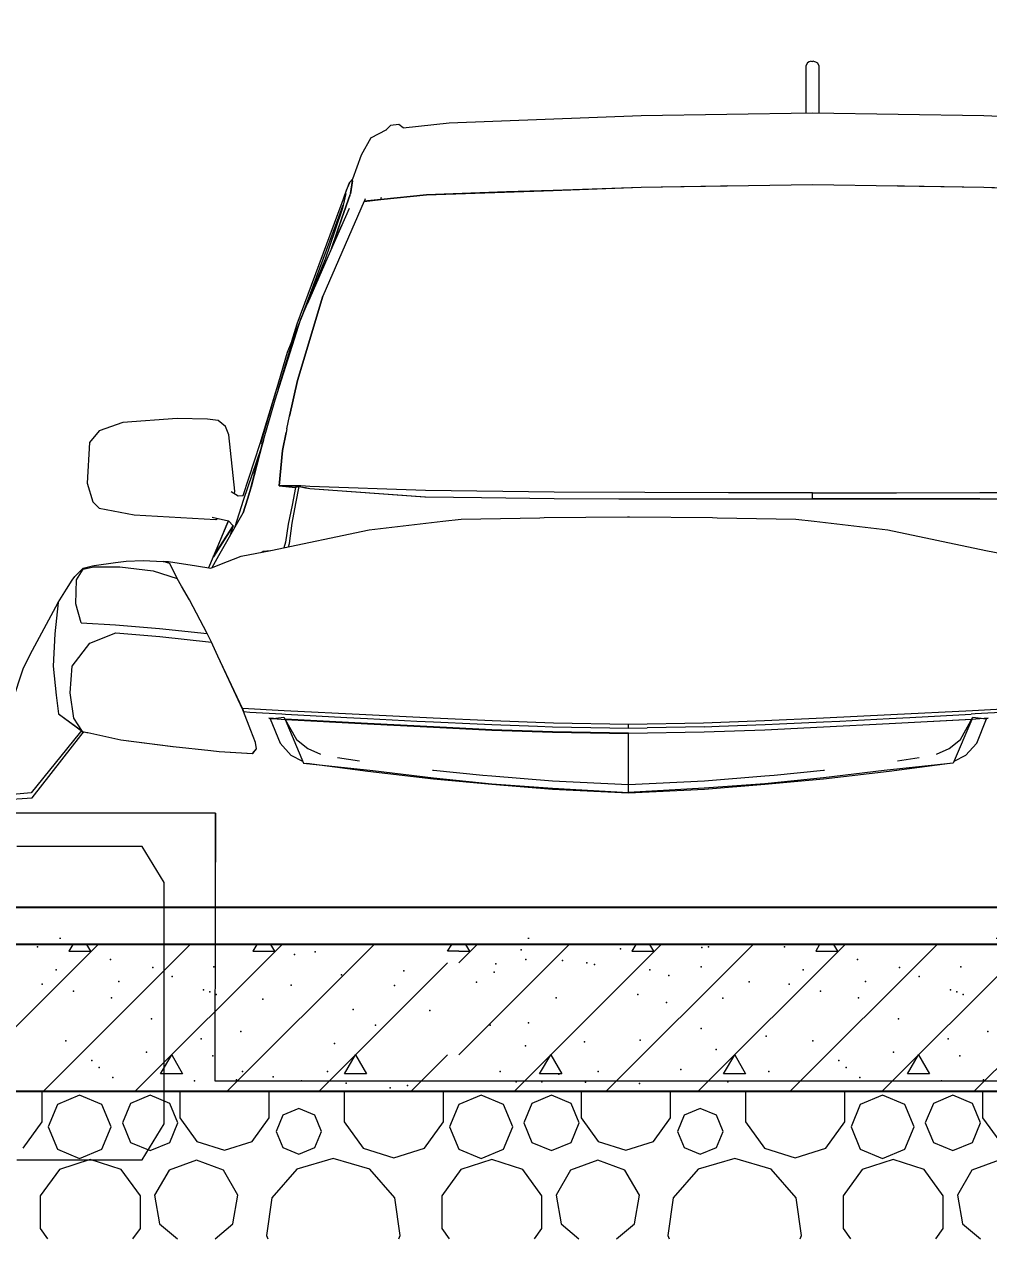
# Model space of a CAD drawing. Header units: millimetres. Extents: x 18162 to 7085488, y 72188 to 247925.
# Drawn here: x 4251776 to 4253087, y 100003 to 101653 of the extents above; entities that cross this region are included whole.
import ezdxf

# ---------------------------------------------------------------- set-up
doc = ezdxf.new("R2010")
doc.units = ezdxf.units.MM
doc.header["$MEASUREMENT"] = 0
doc.layers.add('Interior - Furniture', color=7, linetype='Continuous')
doc.layers.add('Structural - Bearing', color=7, linetype='Continuous')
doc.styles.add('GENERATED_STYLE_3', font='', dxfattribs={"width": 0.8})
doc.styles.get('GENERATED_STYLE_3').set_extended_font_data('ISOCPEUR MON')
doc.dimstyles.new('GENERATED_STYLE__12', dxfattribs={"dimtxt": 330.000007, "dimasz": 171, "dimexe": 0.18, "dimexo": 150, "dimgap": 0, "dimtad": 1, "dimdec": 0, "dimzin": 0, "dimdsep": 46, "dimtxsty": 'GENERATED_STYLE_3', "dimblk": 'ARROWHEAD_2', "dimblk1": 'ARROWHEAD_2', "dimblk2": 'ARROWHEAD_2', "dimcen": 0.09, "dimclrd": 13, "dimclre": 13, "dimclrt": 13, "dimadec": 0, "dimazin": 0, "dimtfac": 1, "dimtdec": 4, "dimtmove": 0, "dimatfit": 3, "dimfxl": 1, "dimtolj": 1, "dimtzin": 0, "dimarcsym": 0})

# ---------------------------------------------------------------- blocks, each defined once
blk = doc.blocks.new('*X1493', base_point=(4294986.6, 104752.7))
at = {"layer": 'Structural - Bearing', "color": 7, "linetype": 'Continuous', "lineweight": 9}
for p, q in [((4251800.2, 100161.4), (4251800.2, 100202.7)), ((4251987.3, 100202.7), (4251987.3, 100166.9)), ((4252108.7, 100166.9), (4252108.7, 100202.7)), ((4252210.8, 100202.7), (4252210.8, 100161.4)), ((4252345.7, 100161.4), (4252345.7, 100202.7)), ((4252532.9, 100202.7), (4252532.9, 100166.9)), ((4252654.3, 100166.9), (4252654.3, 100202.7)), ((4252756.3, 100202.7), (4252756.3, 100161.4)), ((4252891.3, 100161.4), (4252891.3, 100202.7)), ((4253078.4, 100202.7), (4253078.4, 100166.9)), ((4251851.2, 100197.6), (4251820.9, 100185)), ((4251881.5, 100185), (4251851.2, 100197.6)), ((4251920.4, 100186.6), (4251909.4, 100160)), ((4251947, 100197.6), (4251920.4, 100186.6)), ((4251973.6, 100186.6), (4251947, 100197.6)), ((4251984.6, 100160), (4251973.6, 100186.6)), ((4252396.8, 100197.6), (4252366.5, 100185)), ((4252427.1, 100185), (4252396.8, 100197.6)), ((4252465.9, 100186.6), (4252454.9, 100160)), ((4252492.5, 100197.6), (4252465.9, 100186.6)), ((4252519.1, 100186.6), (4252492.5, 100197.6)), ((4252530.1, 100160), (4252519.1, 100186.6)), ((4252942.3, 100197.6), (4252912, 100185)), ((4252972.7, 100185), (4252942.3, 100197.6)), ((4253011.5, 100186.6), (4253000.5, 100160)), ((4253038.1, 100197.6), (4253011.5, 100186.6)), ((4253064.7, 100186.6), (4253038.1, 100197.6)), ((4253075.7, 100160), (4253064.7, 100186.6)), ((4251820.9, 100185), (4251808.3, 100154.7)), ((4251894.1, 100154.7), (4251881.5, 100185)), ((4252127.2, 100170.4), (4252118.1, 100148.5)), ((4252149.1, 100179.5), (4252127.2, 100170.4)), ((4252171, 100170.4), (4252149.1, 100179.5)), ((4252180.1, 100148.5), (4252171, 100170.4)), ((4252366.5, 100185), (4252353.9, 100154.7)), ((4252439.7, 100154.7), (4252427.1, 100185)), ((4252672.7, 100170.4), (4252663.6, 100148.5)), ((4252694.6, 100179.5), (4252672.7, 100170.4)), ((4252716.6, 100170.4), (4252694.6, 100179.5)), ((4252725.7, 100148.5), (4252716.6, 100170.4)), ((4252912, 100185), (4252899.5, 100154.7)), ((4252985.2, 100154.7), (4252972.7, 100185)), ((4251774.4, 100125.9), (4251800.2, 100161.4)), ((4251808.3, 100154.7), (4251820.9, 100124.4)), ((4251881.5, 100124.4), (4251894.1, 100154.7)), ((4251909.4, 100160), (4251920.4, 100133.4)), ((4251973.6, 100133.4), (4251984.6, 100160)), ((4251987.3, 100166.9), (4252010.5, 100135)), ((4252085.5, 100135), (4252108.7, 100166.9)), ((4252210.8, 100161.4), (4252236.5, 100125.9)), ((4252320, 100125.9), (4252345.7, 100161.4)), ((4252353.9, 100154.7), (4252366.5, 100124.4)), ((4252427.1, 100124.4), (4252439.7, 100154.7)), ((4252454.9, 100160), (4252465.9, 100133.4)), ((4252519.1, 100133.4), (4252530.1, 100160)), ((4252532.9, 100166.9), (4252556.1, 100135)), ((4252631.1, 100135), (4252654.3, 100166.9)), ((4252756.3, 100161.4), (4252782.1, 100125.9)), ((4252865.5, 100125.9), (4252891.3, 100161.4)), ((4252899.5, 100154.7), (4252912, 100124.4)), ((4252972.7, 100124.4), (4252985.2, 100154.7)), ((4253000.5, 100160), (4253011.5, 100133.4)), ((4253064.7, 100133.4), (4253075.7, 100160)), ((4253078.4, 100166.9), (4253101.6, 100135)), ((4252118.1, 100148.5), (4252127.2, 100126.5)), ((4252171, 100126.5), (4252180.1, 100148.5)), ((4252663.6, 100148.5), (4252672.7, 100126.5)), ((4252716.6, 100126.5), (4252725.7, 100148.5)), ((4251820.9, 100124.4), (4251851.2, 100111.8)), ((4251851.2, 100111.8), (4251881.5, 100124.4)), ((4251920.4, 100133.4), (4251947, 100122.4)), ((4251947, 100122.4), (4251973.6, 100133.4)), ((4252010.5, 100135), (4252048, 100122.8)), ((4252048, 100122.8), (4252085.5, 100135)), ((4252127.2, 100126.5), (4252149.1, 100117.5)), ((4252149.1, 100117.5), (4252171, 100126.5)), ((4252236.5, 100125.9), (4252278.2, 100112.4)), ((4252278.2, 100112.4), (4252320, 100125.9)), ((4252366.5, 100124.4), (4252396.8, 100111.8)), ((4252396.8, 100111.8), (4252427.1, 100124.4)), ((4252465.9, 100133.4), (4252492.5, 100122.4)), ((4252492.5, 100122.4), (4252519.1, 100133.4)), ((4252556.1, 100135), (4252593.6, 100122.8)), ((4252593.6, 100122.8), (4252631.1, 100135)), ((4252672.7, 100126.5), (4252694.6, 100117.5)), ((4252694.6, 100117.5), (4252716.6, 100126.5)), ((4252782.1, 100125.9), (4252823.8, 100112.4)), ((4252823.8, 100112.4), (4252865.5, 100125.9)), ((4252912, 100124.4), (4252942.3, 100111.8)), ((4252942.3, 100111.8), (4252972.7, 100124.4)), ((4253011.5, 100133.4), (4253038.1, 100122.4)), ((4253038.1, 100122.4), (4253064.7, 100133.4)), ((4251865.7, 100110.2), (4251823.7, 100096.6)), ((4251907.8, 100096.6), (4251865.7, 100110.2)), ((4252009.8, 100109.4), (4251972.8, 100096)), ((4252046.8, 100096), (4252009.8, 100109.4)), ((4252195.9, 100111.8), (4252146.3, 100097.2)), ((4252245.6, 100097.2), (4252195.9, 100111.8)), ((4252411.3, 100110.2), (4252369.2, 100096.6)), ((4252453.3, 100096.6), (4252411.3, 100110.2)), ((4252555.3, 100109.4), (4252518.3, 100096)), ((4252592.3, 100096), (4252555.3, 100109.4)), ((4252741.5, 100111.8), (4252691.9, 100097.2)), ((4252791.1, 100097.2), (4252741.5, 100111.8)), ((4252956.8, 100110.2), (4252914.8, 100096.6)), ((4252998.9, 100096.6), (4252956.8, 100110.2)), ((4253100.9, 100109.4), (4253063.9, 100096)), ((4251823.7, 100096.6), (4251797.7, 100060.8)), ((4251933.8, 100060.8), (4251907.8, 100096.6)), ((4251972.8, 100096), (4251953.1, 100061.9)), ((4252066.4, 100061.9), (4252046.8, 100096)), ((4252146.3, 100097.2), (4252112.4, 100058.1)), ((4252279.5, 100058.1), (4252245.6, 100097.2)), ((4252369.2, 100096.6), (4252343.2, 100060.8)), ((4252479.3, 100060.8), (4252453.3, 100096.6)), ((4252518.3, 100096), (4252498.7, 100061.9)), ((4252612, 100061.9), (4252592.3, 100096)), ((4252691.9, 100097.2), (4252658, 100058.1)), ((4252825, 100058.1), (4252791.1, 100097.2)), ((4252914.8, 100096.6), (4252888.8, 100060.8)), ((4253024.9, 100060.8), (4252998.9, 100096.6)), ((4253063.9, 100096), (4253044.2, 100061.9)), ((4251797.7, 100060.8), (4251797.7, 100016.6)), ((4251933.8, 100016.6), (4251933.8, 100060.8)), ((4251953.1, 100061.9), (4251959.9, 100023.1)), ((4252059.6, 100023.1), (4252066.4, 100061.9)), ((4252112.4, 100058.1), (4252105, 100006.9)), ((4252286.8, 100006.9), (4252279.5, 100058.1)), ((4252343.2, 100060.8), (4252343.2, 100016.6)), ((4252479.3, 100016.6), (4252479.3, 100060.8)), ((4252498.7, 100061.9), (4252505.5, 100023.1)), ((4252605.2, 100023.1), (4252612, 100061.9)), ((4252658, 100058.1), (4252650.6, 100006.9)), ((4252832.4, 100006.9), (4252825, 100058.1)), ((4252888.8, 100060.8), (4252888.8, 100016.6)), ((4253024.9, 100016.6), (4253024.9, 100060.8)), ((4253044.2, 100061.9), (4253051.1, 100023.1)), ((4251959.9, 100023.1), (4251984.3, 100002.7)), ((4252035.3, 100002.7), (4252059.6, 100023.1)), ((4252505.5, 100023.1), (4252529.8, 100002.7)), ((4252580.8, 100002.7), (4252605.2, 100023.1)), ((4253051.1, 100023.1), (4253075.4, 100002.7)), ((4251797.7, 100016.6), (4251807.7, 100002.7)), ((4251923.7, 100002.7), (4251933.8, 100016.6)), ((4252105, 100006.9), (4252107, 100002.7)), ((4252284.9, 100002.7), (4252286.8, 100006.9)), ((4252343.2, 100016.6), (4252353.3, 100002.7)), ((4252469.3, 100002.7), (4252479.3, 100016.6)), ((4252650.6, 100006.9), (4252652.5, 100002.7)), ((4252830.5, 100002.7), (4252832.4, 100006.9)), ((4252888.8, 100016.6), (4252898.8, 100002.7)), ((4253014.8, 100002.7), (4253024.9, 100016.6))]:
    blk.add_line(p, q, dxfattribs=at)
blk = doc.blocks.new('*X1495', base_point=(4294986.6, 104752.7))
at = {"layer": 'Structural - Bearing', "color": 7, "linetype": 'Continuous', "lineweight": 9}
for p, q in [((4251676.4, 100202.7), (4251876.4, 100402.7)), ((4251801.4, 100202.7), (4252001.4, 100402.7)), ((4251841.8, 100402.7), (4251836.4, 100393.3)), ((4251866.4, 100393.3), (4251860.9, 100402.7)), ((4251926.4, 100202.7), (4252126.4, 100402.7)), ((4252051.4, 100202.7), (4252251.4, 100402.7)), ((4252091.8, 100402.7), (4252086.4, 100393.3)), ((4252116.4, 100393.3), (4252110.9, 100402.7)), ((4252351.3, 100393.3), (4252356.8, 100402.7)), ((4252366.4, 100252.6), (4252516.5, 100402.7)), ((4252366.4, 100377.6), (4252391.5, 100402.7)), ((4252381.5, 100393.3), (4252376.1, 100402.7)), ((4252441.5, 100202.7), (4252641.5, 100402.7)), ((4252566.5, 100202.7), (4252766.5, 100402.7)), ((4252606.9, 100402.7), (4252601.5, 100393.3)), ((4252631.5, 100393.3), (4252626.1, 100402.7)), ((4252691.5, 100202.7), (4252891.5, 100402.7)), ((4252816.5, 100202.7), (4253016.5, 100402.7)), ((4252856.9, 100402.7), (4252851.5, 100393.3)), ((4252881.5, 100393.3), (4252876.1, 100402.7)), ((4252941.5, 100202.7), (4253141.5, 100402.7)), ((4253066.5, 100202.7), (4253266.5, 100402.7)), ((4251836.4, 100393.3), (4251866.4, 100393.3)), ((4252086.4, 100393.3), (4252116.4, 100393.3)), ((4252366.4, 100393.3), (4252351.3, 100393.3)), ((4252366.4, 100393.3), (4252381.5, 100393.3)), ((4252601.5, 100393.3), (4252631.5, 100393.3)), ((4252851.5, 100393.3), (4252881.5, 100393.3)), ((4252176.4, 100202.7), (4252351.3, 100377.6)), ((4251961.2, 100226.6), (4251976.3, 100252.6)), ((4251976.3, 100252.6), (4251991.2, 100226.6)), ((4252211.2, 100226.6), (4252226.3, 100252.6)), ((4252226.3, 100252.6), (4252241.2, 100226.6)), ((4252301.4, 100202.7), (4252351.3, 100252.6)), ((4252476.3, 100226.6), (4252491.4, 100252.6)), ((4252491.4, 100252.6), (4252506.3, 100226.6)), ((4252726.3, 100226.6), (4252741.4, 100252.6)), ((4252741.4, 100252.6), (4252756.3, 100226.6)), ((4252976.3, 100226.6), (4252991.4, 100252.6)), ((4252991.4, 100252.6), (4253006.3, 100226.6)), ((4251991.2, 100226.6), (4251961.2, 100226.6)), ((4252241.2, 100226.6), (4252211.2, 100226.6)), ((4252506.3, 100226.6), (4252476.3, 100226.6)), ((4252756.3, 100226.6), (4252726.3, 100226.6)), ((4253006.3, 100226.6), (4252976.3, 100226.6))]:
    blk.add_line(p, q, dxfattribs=at)
for p in [(4251967.2, 100402.6), (4252982.3, 100402.6), (4251794.1, 100399.5), (4252143, 100388.7), (4252171.3, 100392.6), (4252451.1, 100395.1), (4252586.3, 100396.4), (4252696.7, 100398.6), (4252705.7, 100399.5), (4252809.2, 100399.5), (4251819.1, 100367.9), (4251893.1, 100382.3), (4251950.5, 100371.1), (4252033.5, 100372), (4252416.7, 100376.3), (4252457.6, 100382.3), (4252507.4, 100380.7), (4252540.3, 100377.8), (4252551.1, 100375.5), (4252626, 100367.9), (4252695.8, 100372), (4252834.3, 100367.9), (4252908.3, 100382.3), (4252965.6, 100371.1), (4253048.6, 100372), (4251904.3, 100352.3), (4251976.9, 100359.1), (4252206.9, 100361.5), (4252291.9, 100366.5), (4252390.6, 100351.3), (4252414.5, 100364.7), (4252652.1, 100360.4), (4252761.3, 100351.6), (4252919.4, 100352.3), (4252992, 100359.1), (4251800.3, 100348.5), (4251843, 100339.1), (4252019.7, 100340.7), (4252027.9, 100338.1), (4252036.7, 100334.6), (4252138.7, 100347.1), (4252279.3, 100346.9), (4252609.9, 100334.6), (4252815.4, 100348.5), (4252858.1, 100339.1), (4253034.8, 100340.7), (4253043.1, 100338.1), (4253051.8, 100334.6), (4251894.5, 100329.9), (4252100.1, 100328.4), (4252498.6, 100329.9), (4252648.6, 100323.9), (4252725.3, 100329.4), (4252909.7, 100329.9), (4252222.7, 100314.2), (4252327.2, 100312.9), (4251949, 100301.3), (4252253.1, 100292.8), (4252409, 100292.8), (4252461.4, 100296), (4252695.9, 100288.5), (4252964.1, 100301.3), (4251832.6, 100271.5), (4252016.4, 100274.5), (4252070.3, 100284.2), (4252537.4, 100270.2), (4252613, 100272.7), (4252784.4, 100278.1), (4252847.7, 100271.5), (4253031.6, 100274.5), (4253085.4, 100284.2), (4251942.1, 100256.1), (4252197.4, 100268.1), (4252456.9, 100265), (4252716.4, 100259.9), (4252957.2, 100256.1), (4251867.9, 100244.9), (4251877.7, 100235.4), (4252032.1, 100251.1), (4252883, 100244.9), (4252892.8, 100235.4), (4253047.2, 100251.1), (4251896.4, 100221.9), (4252072.3, 100230.1), (4252114.4, 100222.8), (4252188.2, 100230.1), (4252422.9, 100230.1), (4252502.6, 100226.4), (4252555.8, 100230.1), (4252668.3, 100232.5), (4252787.6, 100230.1), (4252911.6, 100221.9), (4252007.3, 100217.1), (4252064.5, 100218.7), (4252152.6, 100217.1), (4252213.3, 100214.1), (4252273.1, 100207.8), (4252296.6, 100210.8), (4252444.3, 100215.8), (4252479.4, 100216.1), (4252538.8, 100215.6), (4252612.1, 100213.6), (4252731.9, 100216.1), (4253022.5, 100217.1), (4253079.7, 100218.7)]:
    blk.add_point(p, dxfattribs=at)
blk = doc.blocks.new('*D1582', base_point=(4294986.6, 104752.7))
at = {"color": 12, "linetype": 'Continuous', "lineweight": 35}
for p, q in [((4242680.2, 104817.7), (4242905.2, 104687.8)), ((4242680.2, 100067.7), (4242905.2, 99937.8))]:
    blk.add_line(p, q, dxfattribs=at)
at = {"color": 13, "linetype": 'Continuous', "lineweight": 13}
for p, q in [((4244092.8, 104752.7), (4242623.9, 104752.7)), ((4242792.7, 100002.7), (4242792.7, 104752.7)), ((4242961.4, 100002.7), (4242623.9, 100002.7)), ((4242792.7, 99892.7), (4242792.7, 100002.7))]:
    blk.add_line(p, q, dxfattribs=at)
at = {"color": 13, "lineweight": 13, "char_height": 330, "attachment_point": 7, "rotation": 90, "style": 'GENERATED_STYLE_3'}
for s, insert in [('\\A1;{\\pql;\\fISOCPEUR MON|b0|i0|c0|p0;\\W0.800000;600}', (4242822.5, 104134.4)), ('\\A1;{\\pql;\\fISOCPEUR MON|b0|i0|c0|p0;\\W0.800000;4,750}', (4242888.3, 101672.9))]:
    blk.add_mtext(s, dxfattribs=dict(at, insert=insert))
blk = doc.blocks.new('ARROWHEAD_2')
at = {"color": 0, "linetype": 'Continuous', "lineweight": 0}
for p, q in [((-0.3781, -0.655), (0.3781, 0.655)), ((0, 0), (-1, 0))]:
    blk.add_line(p, q, dxfattribs=at)
blk = doc.blocks.new('*D1584', base_point=(4294986.6, 104752.7))
at = {"color": 12, "linetype": 'Continuous', "lineweight": 35}
for p, q in [((4241780.2, 105417.7), (4242005.2, 105287.8)), ((4241780.2, 100067.7), (4242005.2, 99937.8))]:
    blk.add_line(p, q, dxfattribs=at)
at = {"color": 13, "linetype": 'Continuous', "lineweight": 13}
for p, q in [((4241892.7, 100002.7), (4241892.7, 105352.7)), ((4242863.1, 100002.7), (4241723.9, 100002.7)), ((4241892.7, 99892.7), (4241892.7, 100002.7))]:
    blk.add_line(p, q, dxfattribs=at)
at = {"color": 13, "lineweight": 13, "insert": (4241988.3, 102262.7), "char_height": 330, "attachment_point": 7, "rotation": 90, "style": 'GENERATED_STYLE_3'}
blk.add_mtext('\\A1;{\\pql;\\fISOCPEUR MON|b0|i0|c0|p0;\\W0.800000;5,350}', dxfattribs=at)

msp = doc.modelspace()

# ---------------------------------------------------------------- hatches: boundary and pattern name
at = {"layer": 'Structural - Bearing', "linetype": 'Continuous', "lineweight": 9}
h = msp.add_hatch(dxfattribs=at)
h.set_pattern_fill('Lightweight_Concrete_0003', style=0, pattern_type=2)
h.set_pattern_definition([(0, (4294986.6, 104752.7), (0, 1169.134), [73.125, -601.875]), (0, (4295324.1, 105337.3), (0, 1169.134), [73.125, -601.875]), (60, (4294986.6, 104752.7), (-1012.5, 584.567), [73.125, -601.875]), (60, (4295661.6, 104752.7), (-1012.5, 584.567), [73.125, -601.875]), (120, (4295059.7, 104752.7), (1012.5, 584.567), [73.125, -601.875]), (120, (4295734.7, 104752.7), (1012.5, 584.567), [73.125, -601.875]), (0, (4294986.58, 104865.2), (0, 225), [0, -225, 0, -337.5]), (45, (4295099.08, 104865.2), (-159.099, 159.099), [0, -168.75, 0, -281.25])])
h.paths.add_polyline_path([(4250763.1, 100402.7), (4256912.9, 100402.7), (4256912.9, 100452.7), (4250763.1, 100452.7)])

# ---------------------------------------------------------------- linework, layer by layer
at = {"layer": 'Interior - Furniture', "color": 7, "linetype": 'Continuous', "lineweight": 13}
for p, q in [((4252840.2, 101600.7), (4252838.1, 101596.6)), ((4252838.1, 101596.6), (4252838.1, 101532.6)), ((4252842.6, 101602), (4252840.2, 101600.7)), ((4252845.4, 101602.8), (4252842.6, 101602)), ((4252845.4, 101602.8), (4252847, 101602.3)), ((4252848.6, 101602.8), (4252847, 101602.3)), ((4252848.6, 101602.8), (4252851.4, 101602)), ((4252851.4, 101602), (4252853.8, 101600.7)), ((4252853.8, 101600.7), (4252855.9, 101596.6)), ((4252855.9, 101596.6), (4252855.9, 101532.6)), ((4252353.4, 101518.9), (4252614.1, 101528.9)), ((4252614.1, 101528.9), (4252847, 101532.7)), ((4252847, 101532.7), (4253079.9, 101528.9)), ((4253079.9, 101528.9), (4253340.6, 101518.9)), ((4252246.8, 101498.6), (4252268.5, 101510.1)), ((4252273.6, 101515.3), (4252268.4, 101510)), ((4252285.2, 101516.7), (4252273.6, 101515.3)), ((4252290.9, 101512.4), (4252285.2, 101516.7)), ((4252290.8, 101512.4), (4252353.4, 101518.9)), ((4252246.8, 101498.6), (4252233.6, 101475.3)), ((4252233.6, 101475.3), (4252221.9, 101442.7)), ((4252221.9, 101442.5), (4252217.9, 101438)), ((4252217.9, 101437.9), (4252222, 101442.2)), ((4252219.4, 101422.8), (4252222.2, 101440.6)), ((4252221.9, 101442.1), (4252221.9, 101442.7)), ((4252222.2, 101440.8), (4252222, 101442.2)), ((4252213.6, 101427), (4252206.7, 101407.7)), ((4252212.5, 101423.4), (4252217.9, 101437.9)), ((4252217.8, 101437.7), (4252213.6, 101427)), ((4252213.6, 101427), (4252213.6, 101426.2)), ((4252217.9, 101438), (4252217.8, 101437.7)), ((4252217.9, 101438), (4252217.9, 101437.9)), ((4252221.9, 101440.1), (4252219.2, 101422.5)), ((4252322.7, 101421.3), (4252494.9, 101427.3)), ((4252431.4, 101425.1), (4252322.7, 101421.3)), ((4252494.9, 101427.2), (4252431.4, 101425.1)), ((4252494.9, 101427.3), (4252614.1, 101431.4)), ((4252614.1, 101431.3), (4252494.9, 101427.2)), ((4252614.1, 101431.4), (4252731.2, 101433.2)), ((4252722, 101433.1), (4252614.1, 101431.3)), ((4252731.2, 101433.2), (4252722, 101433.1)), ((4252731.2, 101433.2), (4252847, 101435.1)), ((4252847, 101435.1), (4252962.8, 101433.2)), ((4252847, 101435.1), (4252847, 101435.1)), ((4252962.8, 101433.2), (4253079.9, 101431.4)), ((4252972, 101433.1), (4252962.8, 101433.2)), ((4253079.9, 101431.3), (4252972, 101433.1)), ((4253079.9, 101431.4), (4253199.1, 101427.3)), ((4253199.1, 101427.2), (4253079.9, 101431.3)), ((4252237.9, 101412.4), (4252181.9, 101283.5)), ((4252201.2, 101392.7), (4252211.4, 101420.4)), ((4252202.1, 101395.1), (4252211.4, 101420.4)), ((4252203.3, 101391.2), (4252209.3, 101407.4)), ((4252219, 101421.5), (4252207.5, 101389.5)), ((4252207.5, 101389.5), (4252219, 101421.5)), ((4252212.8, 101423.2), (4252208.3, 101402.9)), ((4252211.4, 101420.4), (4252212.5, 101423.4)), ((4252219.2, 101421.9), (4252219.3, 101422.2)), ((4252239.1, 101415.7), (4252237.9, 101412.3)), ((4252237.9, 101412.3), (4252260.5, 101414.8)), ((4252260.4, 101414.8), (4252237.9, 101412.4)), ((4252237.9, 101412.4), (4252260.5, 101414.7)), ((4252322.7, 101421.3), (4252260.4, 101414.8)), ((4252260.5, 101414.7), (4252322.7, 101421.3)), ((4252260.5, 101414.8), (4252261.6, 101418)), ((4252146.8, 101246), (4252202.1, 101395.1)), ((4252151.6, 101251.9), (4252203.3, 101391.2)), ((4252160.6, 101272.6), (4252217.8, 101403)), ((4252208.3, 101402.9), (4252197.9, 101372.5)), ((4252161.2, 101273.9), (4252207.5, 101380.2)), ((4252193.5, 101348.1), (4252207.5, 101389.3)), ((4252207.5, 101389.3), (4252193.6, 101348.6)), ((4252197.9, 101372.5), (4252184.9, 101334)), ((4252193.6, 101348.6), (4252193.1, 101347.1)), ((4252193.3, 101347.5), (4252193.5, 101348.1)), ((4252184.9, 101334), (4252133.4, 101206.8)), ((4252147.1, 101168.8), (4252181.9, 101283.5)), ((4252181.9, 101283.5), (4252147.1, 101168.8)), ((4252181.9, 101283.5), (4252181.9, 101283.5)), ((4252152, 101252.8), (4252160.6, 101272.6)), ((4252116.7, 101142.7), (4252152, 101252.8)), ((4252136.5, 101208.3), (4252152, 101252.8)), ((4252139.5, 101221.9), (4252146.8, 101246)), ((4252139.6, 101222.3), (4252146.8, 101246)), ((4252133.4, 101206.8), (4252097.2, 101082.8)), ((4252121.1, 101156.5), (4252136.5, 101208.3)), ((4252136.5, 101208.3), (4252121.6, 101157.9)), ((4252122, 101167.9), (4252096.2, 101082.8)), ((4252136.5, 101120.5), (4252147.1, 101168.8)), ((4252147.1, 101168.8), (4252136.5, 101120.5)), ((4252146.7, 101167.1), (4252146.7, 101167.2)), ((4252100.9, 101088), (4252116.7, 101142.7)), ((4251909.9, 101111.9), (4251877.9, 101100.4)), ((4251983.6, 101117.2), (4251909.9, 101111.9)), ((4252024.9, 101116.3), (4251983.6, 101117.2)), ((4252039.6, 101114.7), (4252024.9, 101116.3)), ((4252049.3, 101106.6), (4252039.6, 101114.7)), ((4252132.7, 101103.1), (4252136.5, 101120.5)), ((4251877.9, 101100.4), (4251864.6, 101084.8)), ((4252054, 101095.1), (4252049.3, 101106.6)), ((4252062.3, 101018.6), (4252054, 101095.1)), ((4252127, 101073.6), (4252131.8, 101098.4)), ((4252131.8, 101098.4), (4252127, 101073.6)), ((4252132.7, 101103.1), (4252131.8, 101098.4)), ((4251864.6, 101084.8), (4251861.3, 101029.5)), ((4252096.2, 101082.8), (4252073.1, 101012.1)), ((4252084, 101023.2), (4252099.8, 101083.8)), ((4252099.8, 101083.8), (4252084.2, 101023.9)), ((4252100.9, 101088), (4252088, 101041.7)), ((4252099.8, 101083.8), (4252100.9, 101088)), ((4252101, 101088.3), (4252100.9, 101088)), ((4252100.9, 101088), (4252100.9, 101088)), ((4252073.9, 101006.1), (4252097.7, 101076.6)), ((4252122.3, 101025.9), (4252127, 101073.6)), ((4252127, 101073.6), (4252122.3, 101025.9)), ((4251861.3, 101029.5), (4251869.2, 101004)), ((4252066.6, 101011.8), (4252057.3, 101017.4)), ((4252061.5, 101014.8), (4252062.3, 101018.6)), ((4252073.2, 101012.1), (4252066.6, 101011.8)), ((4252083.9, 101022.8), (4252079.1, 101007.7)), ((4252079.1, 101007.7), (4252083.9, 101022.8)), ((4252083.9, 101022.8), (4252084, 101023.2)), ((4252084, 101023), (4252083.9, 101022.8)), ((4252146.7, 101025.7), (4252122.3, 101025.9)), ((4252122.3, 101025.9), (4252146.7, 101025.2)), ((4252122.3, 101025.9), (4252144.6, 101023.7)), ((4252144.6, 101023.7), (4252139.8, 100999.4)), ((4252149.4, 101024.8), (4252144.6, 101023.7)), ((4252145.2, 101001.6), (4252149.4, 101024.8)), ((4252151.8, 101025.6), (4252146.7, 101025.7)), ((4252146.7, 101025.2), (4252151.8, 101024.5)), ((4252149.4, 101024.8), (4252151.8, 101024.2)), ((4252158.2, 101025.2), (4252151.8, 101025.6)), ((4252151.8, 101024.5), (4252158.2, 101023.3)), ((4252151.8, 101024.2), (4252158.2, 101022.9)), ((4252164, 101024.9), (4252158.2, 101025.2)), ((4252158.2, 101023.3), (4252164, 101022)), ((4252158.2, 101022.9), (4252164, 101022)), ((4252321.1, 101019.2), (4252164, 101024.9)), ((4252164, 101022), (4252321.1, 101010.9)), ((4252164, 101022), (4252320.5, 101010.9)), ((4252496.1, 101017), (4252321.1, 101019.2)), ((4252619.4, 101016.6), (4252496.1, 101017)), ((4252732.9, 101016.4), (4252619.4, 101016.6)), ((4252847, 101016.4), (4252732.9, 101016.4)), ((4252847, 101008), (4252847, 101016.4)), ((4252847, 101016.4), (4252961.2, 101016.4)), ((4252961.2, 101016.4), (4253074.6, 101016.6)), ((4253074.6, 101016.6), (4253197.9, 101017)), ((4251869.2, 101004), (4251877.9, 100995.6)), ((4251877.9, 100995.6), (4251925.4, 100986.5)), ((4252062.5, 100970.3), (4252073.9, 101006.1)), ((4252079.1, 101007.7), (4252073.3, 100989.3)), ((4252073.3, 100989.3), (4252079.1, 101007.7)), ((4252139.8, 100999.4), (4252134.7, 100973.5)), ((4252140.2, 100974.9), (4252145.2, 101001.6)), ((4252320.5, 101010.9), (4252321.1, 101010.9)), ((4252321.1, 101010.9), (4252397.2, 101009.9)), ((4252321.1, 101010.9), (4252397.2, 101009.9)), ((4252397.2, 101009.9), (4252496.1, 101008.6)), ((4252397.2, 101009.9), (4252496.1, 101008.6)), ((4252496.1, 101008.6), (4252583.9, 101008.3)), ((4252496.1, 101008.6), (4252583.9, 101008.3)), ((4252583.9, 101008.3), (4252619.4, 101008.2)), ((4252619.4, 101008.2), (4252732.9, 101008)), ((4252619.4, 101008.2), (4252732.9, 101008)), ((4252732.9, 101008), (4252847, 101008)), ((4252732.9, 101008), (4252847, 101008)), ((4252961.2, 101008), (4252847, 101008)), ((4252847, 101008), (4252961.2, 101008)), ((4253074.6, 101008.2), (4252961.2, 101008)), ((4252961.2, 101008), (4253074.6, 101008.2)), ((4253074.6, 101008.2), (4253110.1, 101008.3)), ((4251925.4, 100986.5), (4252036.5, 100980.2)), ((4252031.1, 100983), (4252053.5, 100978.1)), ((4252036.5, 100980.2), (4252038.5, 100981.4)), ((4252040.2, 100931.1), (4252073.3, 100989.3)), ((4252053.5, 100978.1), (4252060, 100971.2)), ((4252074, 100991.7), (4252074.1, 100992)), ((4252052.7, 100976.3), (4252026.1, 100914.5)), ((4252032.8, 100929.2), (4252059.8, 100971.4)), ((4252032.9, 100929.4), (4252052.7, 100976.3)), ((4252059.8, 100971.4), (4252032.9, 100929.4)), ((4252052.7, 100976.3), (4252053.6, 100978)), ((4252058.3, 100966.6), (4252054.7, 100956.5)), ((4252059.8, 100971.4), (4252058.2, 100966.5)), ((4252134.7, 100973.5), (4252131, 100949.3)), ((4252136.4, 100947.5), (4252140.2, 100974.9)), ((4252131, 100949.3), (4252128.9, 100941.5)), ((4252135, 100942.8), (4252136.4, 100947.5)), ((4252032.7, 100929.2), (4252026.3, 100914.4)), ((4252031.1, 100914.7), (4252040.2, 100931.1)), ((4252032.7, 100929.2), (4252032.8, 100929.2)), ((4252032.8, 100929.2), (4252032.9, 100929.4)), ((4252100.6, 100936.7), (4252099, 100935.4)), ((4252099, 100935.4), (4252099, 100935.4)), ((4252110.4, 100937.6), (4252100.6, 100936.7)), ((4252100.6, 100936.7), (4252100.6, 100936.7)), ((4251846.9, 100897.9), (4251856.2, 100912.5)), ((4251856.2, 100912.5), (4251870, 100915.5)), ((4251870, 100915.5), (4251905.6, 100915.9)), ((4251905.6, 100915.9), (4251951, 100910.1)), ((4251973.9, 100920.2), (4251964.6, 100923)), ((4251973.7, 100920.3), (4251964.6, 100923)), ((4251973.7, 100920.1), (4251973.7, 100920.3)), ((4251983.6, 100899.9), (4251973.7, 100920.1)), ((4251983.6, 100899.9), (4251973.9, 100920.2)), ((4252031.1, 100914.7), (4252031.1, 100914.7)), ((4251846.1, 100865.5), (4251846.9, 100897.9)), ((4251846.9, 100897.9), (4251846.9, 100897.9)), ((4251951, 100910.1), (4251983.6, 100899.9)), ((4251983.6, 100899.9), (4251983.6, 100899.9)), ((4251983.6, 100899.9), (4251983.6, 100899.9)), ((4251989.7, 100889.5), (4251983.6, 100899.9)), ((4252000.7, 100870.7), (4251989.7, 100889.5)), ((4252000.7, 100870.7), (4251989.7, 100889.5)), ((4251821.9, 100867.2), (4251817.3, 100824.6)), ((4251853.4, 100839.4), (4251846.1, 100865.5)), ((4252024.5, 100825.3), (4252000.7, 100870.7)), ((4252024.5, 100825.3), (4252000.7, 100870.7)), ((4251853.4, 100839.4), (4251900, 100836.7)), ((4251900, 100836.7), (4251959.6, 100832)), ((4251959.6, 100832), (4252024.5, 100825.3)), ((4251817.3, 100824.6), (4251815.2, 100780.8)), ((4251864.9, 100812), (4251900.6, 100825.8)), ((4251900.6, 100825.8), (4251960.1, 100821)), ((4251960.1, 100821), (4252030.6, 100813.4)), ((4252030.6, 100813.4), (4252024.5, 100825.3)), ((4252030.6, 100813.4), (4252024.5, 100825.3)), ((4252032.4, 100809.4), (4252030.6, 100813.4)), ((4252032.4, 100809.4), (4252030.6, 100813.4)), ((4251841.2, 100780.9), (4251864.9, 100812)), ((4252036.9, 100799.4), (4252032.4, 100809.4)), ((4252036.8, 100799.5), (4252032.4, 100809.4)), ((4252039.2, 100794.4), (4252036.8, 100799.5)), ((4252039.2, 100794.4), (4252036.9, 100799.4)), ((4251815.2, 100780.8), (4251819.5, 100741.4)), ((4251838.4, 100744.3), (4251841.2, 100780.9)), ((4252072.9, 100721.2), (4252039.2, 100794.4)), ((4252072.5, 100723.2), (4252039.2, 100794.4)), ((4251819.5, 100741.4), (4251819.5, 100741.4)), ((4251819.5, 100741.4), (4251819.5, 100741.4)), ((4251819.5, 100741.4), (4251822.3, 100715.9)), ((4251843.2, 100710.1), (4251838.4, 100744.3)), ((4251822.3, 100715.9), (4251855.3, 100692)), ((4251822.3, 100715.9), (4251853.6, 100693.2)), ((4252071.1, 100726), (4252071.3, 100724.6)), ((4252071.3, 100724.6), (4252071.3, 100724.6)), ((4252072.5, 100723.2), (4252073.7, 100719)), ((4252129.3, 100720.2), (4252072.5, 100723.2)), ((4252073.7, 100719), (4252072.9, 100721.2)), ((4252083.9, 100693.2), (4252073.7, 100719)), ((4252073.7, 100719), (4252082.3, 100718.1)), ((4252083.9, 100693.2), (4252073.7, 100719)), ((4252082.3, 100718.1), (4252125.8, 100715.8)), ((4252125.8, 100715.8), (4252131, 100715.5)), ((4252240.3, 100714.5), (4252129.3, 100720.2)), ((4252131, 100715.5), (4252214.5, 100711.1)), ((4252331.7, 100710), (4252240.3, 100714.5)), ((4252953.7, 100714.5), (4252862.3, 100710)), ((4253064.7, 100720.2), (4252953.7, 100714.5)), ((4252979.5, 100711.1), (4253063, 100715.5)), ((4253068.2, 100715.8), (4253063, 100715.5)), ((4253121.5, 100723.2), (4253064.7, 100720.2)), ((4253111.7, 100718.1), (4253068.2, 100715.8)), ((4251855.3, 100692), (4251843.2, 100710.1)), ((4252114.7, 100709.7), (4252108.1, 100710.1)), ((4252108.1, 100710.1), (4252130.4, 100708.2)), ((4252110.3, 100709.2), (4252113.7, 100709.6)), ((4252110.3, 100709.2), (4252123.7, 100676.3)), ((4252114, 100709.7), (4252128.9, 100711.5)), ((4252128.9, 100711.5), (4252145.9, 100681.2)), ((4252242.6, 100702.6), (4252130.4, 100708.9)), ((4252130.4, 100708.2), (4252155.6, 100648.9)), ((4252130.8, 100708.1), (4252242.6, 100702.3)), ((4252214.5, 100711.1), (4252242.5, 100709.6)), ((4252242.5, 100709.6), (4252309.6, 100706.2)), ((4252331.9, 100698.1), (4252242.6, 100702.6)), ((4252242.6, 100702.3), (4252331.9, 100697.7)), ((4252309.6, 100706.2), (4252331.9, 100705)), ((4252411.9, 100706.3), (4252331.7, 100710)), ((4252331.9, 100705), (4252391.5, 100702.3)), ((4252411.4, 100694.2), (4252331.9, 100698.1)), ((4252331.9, 100697.7), (4252411.4, 100693.9)), ((4252391.5, 100702.3), (4252411.3, 100701.4)), ((4252411.3, 100701.4), (4252473.5, 100699.1)), ((4252495.1, 100703.2), (4252411.9, 100706.3)), ((4252473.5, 100699.1), (4252493.9, 100698.3)), ((4252493.9, 100698.3), (4252571.7, 100696.9)), ((4252597, 100701.3), (4252495.1, 100703.2)), ((4252699, 100703.2), (4252597, 100701.3)), ((4252597, 100696.5), (4252597, 100701.3)), ((4252700.2, 100698.3), (4252622.3, 100696.9)), ((4252782.1, 100706.3), (4252699, 100703.2)), ((4252700.2, 100698.3), (4252720.5, 100699.1)), ((4252720.5, 100699.1), (4252782.7, 100701.4)), ((4252862.3, 100710), (4252782.1, 100706.3)), ((4252782.6, 100694.2), (4252862.1, 100698.1)), ((4252862.1, 100697.7), (4252782.6, 100693.9)), ((4252782.7, 100701.4), (4252802.5, 100702.3)), ((4252802.5, 100702.3), (4252862.1, 100705)), ((4252862.1, 100705), (4252884.5, 100706.2)), ((4252862.1, 100698.1), (4252951.4, 100702.6)), ((4252951.4, 100702.3), (4252862.1, 100697.7)), ((4252884.5, 100706.2), (4252951.5, 100709.6)), ((4252951.4, 100702.6), (4253063.6, 100708.9)), ((4253063.2, 100708.1), (4252951.4, 100702.3)), ((4252951.5, 100709.6), (4252979.5, 100711.1)), ((4253063.7, 100708.2), (4253038.4, 100648.9)), ((4253048.1, 100681.2), (4253065.1, 100711.5)), ((4253085.9, 100710.1), (4253063.7, 100708.2)), ((4253065.1, 100711.5), (4253080, 100709.7)), ((4253070.3, 100676.3), (4253083.8, 100709.2)), ((4253079.3, 100709.7), (4253085.9, 100710.1)), ((4253080.3, 100709.6), (4253083.8, 100709.2)), ((4251850.5, 100689.4), (4251785.1, 100608.6)), ((4251786.6, 100601.9), (4251852.6, 100686.7)), ((4251853.6, 100693.2), (4251850.5, 100689.4)), ((4251852.6, 100686.7), (4251855.8, 100690.6)), ((4251852.6, 100686.7), (4251855.8, 100690.5)), ((4251855.8, 100690.5), (4251853.6, 100693.2)), ((4251855.3, 100692), (4251857.5, 100691.6)), ((4251855.8, 100690.6), (4251855.9, 100690.7)), ((4251855.9, 100690.7), (4251857.5, 100691.6)), ((4251857.5, 100691.6), (4251857.5, 100691.6)), ((4251857.5, 100691.6), (4251860.9, 100690.8)), ((4251860.9, 100690.8), (4251862.4, 100690.5)), ((4251862.4, 100690.5), (4251907.3, 100680.8)), ((4252090.3, 100676.8), (4252083.9, 100693.2)), ((4252145.9, 100681.2), (4252161.3, 100668.8)), ((4252493.9, 100691.3), (4252411.4, 100694.2)), ((4252411.4, 100693.9), (4252493.9, 100691)), ((4252597, 100689.7), (4252493.9, 100691.3)), ((4252493.9, 100691), (4252597, 100689.3)), ((4252571.7, 100696.9), (4252597, 100696.5)), ((4252597, 100696.5), (4252622.3, 100696.9)), ((4252597, 100689.7), (4252700.1, 100691.3)), ((4252700.1, 100691), (4252597, 100689.3)), ((4252597, 100689.3), (4252597, 100689.7)), ((4252597, 100619.8), (4252597, 100689.3)), ((4252700.1, 100691.3), (4252782.6, 100694.2)), ((4252782.6, 100693.9), (4252700.1, 100691)), ((4253032.8, 100668.8), (4253048.1, 100681.2)), ((4251907.3, 100680.8), (4251977.9, 100671.4)), ((4251907.3, 100680.8), (4251978.1, 100671.4)), ((4251907.3, 100680.8), (4251907.3, 100680.8)), ((4251977.9, 100671.4), (4251978.1, 100671.4)), ((4251978.1, 100671.4), (4252029.4, 100666)), ((4251978.1, 100671.4), (4252029.4, 100666)), ((4252029.4, 100666), (4252041, 100664.8)), ((4252041, 100664.8), (4252086.4, 100662.1)), ((4252041, 100664.8), (4252086.3, 100662)), ((4252086.3, 100662), (4252091.4, 100668.2)), ((4252086.4, 100662.1), (4252091.4, 100668.2)), ((4252091.4, 100668.2), (4252090.3, 100676.8)), ((4252091.4, 100668.2), (4252090.4, 100676.8)), ((4252090.4, 100676.8), (4252090.4, 100676.8)), ((4252138.8, 100659.5), (4252123.7, 100676.3)), ((4252161.3, 100668.8), (4252178.4, 100661)), ((4253015.7, 100661), (4253032.8, 100668.8)), ((4253070.3, 100676.3), (4253055.2, 100659.5)), ((4252154.6, 100651.3), (4252138.8, 100659.5)), ((4252155.6, 100648.9), (4252249.5, 100638.8)), ((4252242.7, 100637.5), (4252160.1, 100648.4)), ((4252201.8, 100656.7), (4252231.3, 100652.1)), ((4253038.4, 100648.9), (4252944.5, 100638.8)), ((4253033.9, 100648.4), (4252951.3, 100637.5)), ((4252962.7, 100652.1), (4252992.2, 100656.7)), ((4253055.2, 100659.5), (4253039.4, 100651.3)), ((4252332, 100627.3), (4252242.7, 100637.5)), ((4252249.5, 100638.8), (4252331.9, 100629.2)), ((4252330.6, 100639.4), (4252332, 100639.2)), ((4252332, 100639.2), (4252399.1, 100632.8)), ((4252399.1, 100632.8), (4252411.5, 100631.6)), ((4252411.5, 100631.6), (4252493.7, 100625)), ((4252700.3, 100625), (4252782.5, 100631.6)), ((4252782.5, 100631.6), (4252794.9, 100632.8)), ((4252794.9, 100632.8), (4252862, 100639.2)), ((4252862, 100639.2), (4252863.4, 100639.4)), ((4252951.3, 100637.5), (4252862, 100627.3)), ((4252944.5, 100638.8), (4252862.1, 100629.2)), ((4252331.9, 100629.2), (4252411.4, 100620.9)), ((4252411.5, 100619.8), (4252332, 100627.3)), ((4252411.4, 100620.9), (4252493.9, 100614.9)), ((4252493.7, 100613.1), (4252411.5, 100619.8)), ((4252493.7, 100625), (4252597, 100619.8)), ((4252597, 100619.8), (4252700.3, 100625)), ((4252597, 100609.2), (4252597, 100619.4)), ((4252782.6, 100620.9), (4252700.1, 100614.9)), ((4252782.5, 100619.8), (4252700.3, 100613.1)), ((4252862, 100627.3), (4252782.5, 100619.8)), ((4252862.1, 100629.2), (4252782.6, 100620.9)), ((4251745.5, 100599.3), (4251786.6, 100601.9)), ((4251785.1, 100608.6), (4251745.6, 100604.8)), ((4252597, 100608), (4252493.7, 100613.1)), ((4252493.9, 100614.9), (4252597, 100609.2)), ((4252700.1, 100614.9), (4252597, 100609.2)), ((4252700.3, 100613.1), (4252597, 100608)), ((4252035.6, 100581.1), (4252035.6, 100514.4)), ((4251936, 100535.6), (4251766, 100535.6)), ((4251966, 100486.8), (4251936, 100535.6)), ((4251936, 100109.8), (4251966, 100158.6)), ((4251766, 100109.8), (4251936, 100109.8))]:
    msp.add_line(p, q, dxfattribs=at)
at = {"layer": 'Interior - Furniture', "color": 7, "linetype": 'Continuous', "lineweight": 13, "flags": 128}
for points in [[(4252029.3, 100913.9), (4252041.6, 100919), (4252070.8, 100930), (4252111.2, 100937.7), (4252244.6, 100966.1), (4252344.7, 100977.6), (4252369.5, 100980.6), (4252476.4, 100982.5), (4252482.6, 100982.6), (4252595.6, 100983.5), (4252597, 100983.5), (4252598.4, 100983.5), (4252711.4, 100982.6), (4252717.6, 100982.5), (4252824.5, 100980.6), (4252849.3, 100977.6), (4252949.5, 100966.1), (4253082.8, 100937.7), (4253123.2, 100930), (4253152.5, 100919), (4253164.7, 100913.9)], [(4251738.3, 100579), (4251738.2, 100590.1), (4251738.2, 100599.2), (4251738.3, 100600.2), (4251738.5, 100604.9), (4251737.2, 100621), (4251736.8, 100662.7), (4251742.9, 100682.2), (4251774.7, 100778.6), (4251786.9, 100802.5), (4251821.9, 100867.2), (4251833.4, 100885.3), (4251841.2, 100897.8), (4251844.5, 100902.4), (4251854.9, 100913.1), (4251855.9, 100913.8), (4251868.5, 100917), (4251870.9, 100917.5), (4251899.7, 100921.5), (4251914.6, 100923.2), (4251937.4, 100924.4), (4251964.6, 100923)], [(4251964.6, 100923), (4251968.4, 100923), (4251972, 100923), (4252010, 100917.1), (4252029.3, 100913.9)], [(4252035.6, 100581.1), (4252004.2, 100581.1), (4251941.1, 100581.1), (4251739.5, 100581.1)], [(4252035.5, 100216.8), (4252035.5, 100296.2), (4252035.6, 100387.6), (4252035.6, 100581.1)], [(4251966, 100158.6), (4251966, 100186.2), (4251966, 100259.3), (4251966, 100322.7), (4251966, 100386.1), (4251966, 100459.3), (4251966, 100486.8)], [(4253158.5, 100216.8), (4252691.1, 100216.8), (4252597, 100216.8), (4252503, 100216.8), (4252035.5, 100216.8)]]:
    msp.add_lwpolyline(points, dxfattribs=at)
at = {"layer": 'Structural - Bearing', "color": 7, "linetype": 'Continuous', "lineweight": 25}
for p, q in [((4256912.9, 100452.7), (4250763.1, 100452.7)), ((4256912.9, 100402.7), (4250763.1, 100402.7)), ((4256912.9, 100202.7), (4250763.1, 100202.7))]:
    msp.add_line(p, q, dxfattribs=at)

# ---------------------------------------------------------------- block references
at = {"layer": 'Structural - Bearing', "lineweight": 0}
for name in ['*X1495', '*X1493']:
    msp.add_blockref(name, (4294986.6, 104752.7), dxfattribs=at)

# ---------------------------------------------------------------- dimensions: what is measured, and where the dimension line sits
at = {"color": 13, "linetype": 'Continuous', "lineweight": 13}
for base, p2, picture, middle in [((4241892.7, 105352.7), (4243763.1, 105352.7), '*D1584', (4241661.7, 102815.5)), ((4242792.7, 104752.7), (4244242.8, 104752.7), '*D1582', (4242561.7, 102225.7))]:
    dim = msp.add_linear_dim(base=base, p1=(4259113.1, 100002.7), p2=p2, angle=90, dimstyle='GENERATED_STYLE__12', dxfattribs=at)
    dim.commit()
    dim.dimension.update_dxf_attribs({"geometry": picture, "text_midpoint": middle, "dimtype": 160, "text_rotation": 90})

doc.saveas('drawing.dxf')
